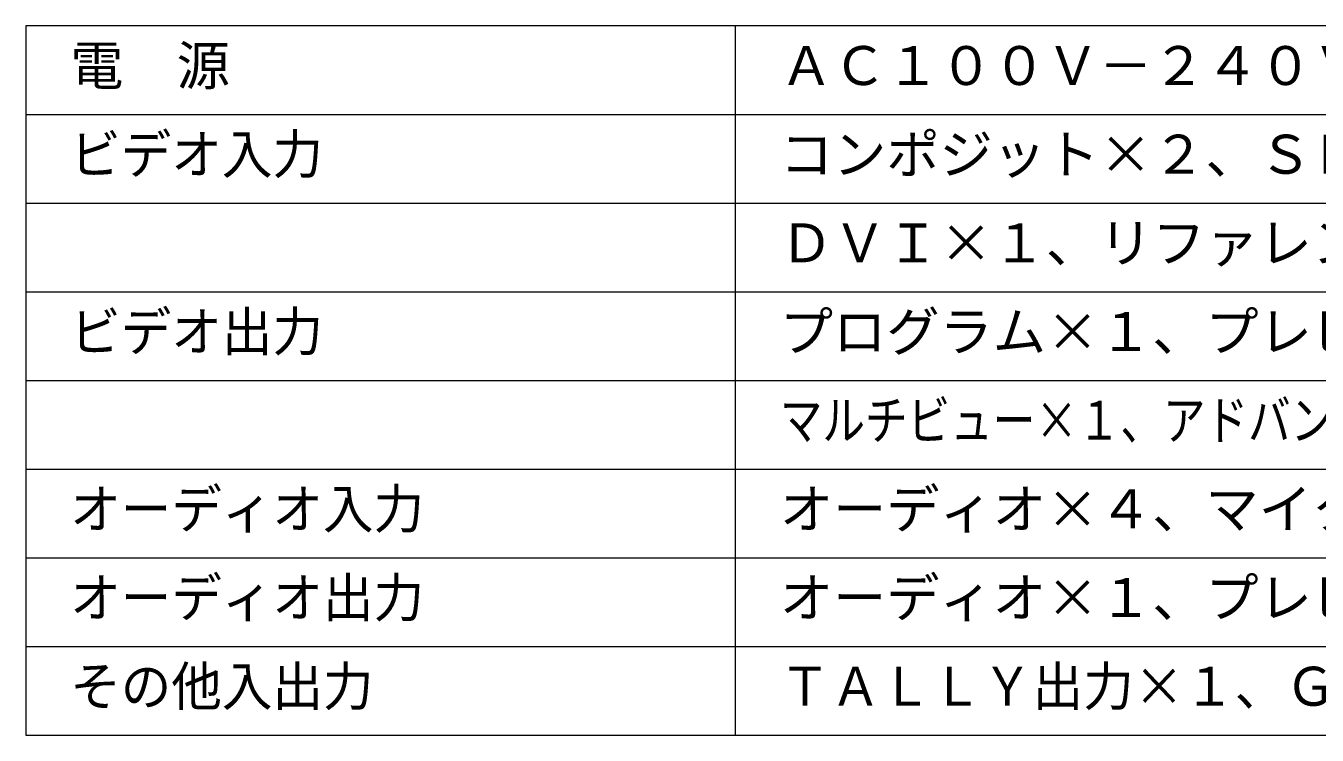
# Model space of a CAD drawing. Units: millimetres, scale not verified. Extents: x -63 to 62, y -56 to 57.
# Drawn here: x -62.5 to 10.3, y -56.5 to -16.5 of the extents above; entities that cross this region are included whole.
import ezdxf
from ezdxf.enums import TextEntityAlignment as Align

# ---------------------------------------------------------------- set-up
doc = ezdxf.new("R2010")
doc.units = ezdxf.units.MM
doc.header["$LTSCALE"] = 0.125
doc.layers.add('0-1_WAKU', color=1, linetype='Continuous', lineweight=18)
doc.layers.add('0-2_MOJI1', color=7, linetype='Continuous')
doc.styles.add('ＭＳ ゴシック', font='')
doc.styles.get('ＭＳ ゴシック').set_extended_font_data('MS Gothic')

msp = doc.modelspace()

# ---------------------------------------------------------------- linework, layer by layer
at = {"layer": '0-1_WAKU', "color": 4}
for p, q in [((-62.5064, -16.4962), (-62.5064, -56.4962)), ((62.4936, -16.4962), (-62.5064, -16.4962)), ((-22.5064, -56.4962), (-22.5064, -16.4962)), ((-62.5064, -56.4962), (62.4936, -56.4962))]:
    msp.add_line(p, q, dxfattribs=at)
at = {"layer": '0-1_WAKU'}
for p, q in [((-62.5064, -21.4962), (62.4936, -21.4962)), ((-62.5064, -26.4962), (62.4936, -26.4962)), ((-62.5064, -31.4962), (62.4936, -31.4962)), ((-62.5064, -36.4962), (62.4936, -36.4962)), ((-62.5064, -41.4962), (62.4936, -41.4962)), ((-62.5064, -46.4962), (62.4936, -46.4962)), ((-62.5064, -51.4962), (62.4936, -51.4962))]:
    msp.add_line(p, q, dxfattribs=at)

# ---------------------------------------------------------------- texts
at = {"layer": '0-2_MOJI1', "style": 'ＭＳ ゴシック'}
for s, p in [('電\u3000源', (-60.0064, -20.4962)), ('ＡＣ１００Ｖ－２４０Ｖ\u3000５０／６０Ｈｚ', (-20.0064, -20.4962)), ('コンポジット×２、ＳＤＩ×４、ＨＤＭＩ×２', (-20.0064, -25.4962)), ('ＤＶＩ×１、リファレンス×１', (-20.0064, -30.4962)), ('プログラム×１、プレビュー×１、ＡＵＸ×１', (-20.0064, -35.4962)), ('オーディオ×４、マイク×１、ＡＵＸ×１', (-20.0064, -45.4962)), ('オーディオ×１、プレビュー×１、ＡＵＸ×１', (-20.0064, -50.4962))]:
    msp.add_text(s, height=2.199, dxfattribs=at).set_placement(p, align=Align.BOTTOM_LEFT)
for s, width, p in [('ビデオ入力', 0.95, (-60.0064, -25.4962)), ('ビデオ出力', 0.95, (-60.0064, -35.4962)), ('マルチビュー×１、アドバンスドリファレンス×１', 0.8, (-20.0064, -40.4962)), ('オーディオ入力', 0.95, (-60.0064, -45.4962)), ('オーディオ出力', 0.95, (-60.0064, -50.4962)), ('その他入出力', 0.95, (-60.0064, -55.4962)), ('ＴＡＬＬＹ出力×１、ＧＰＩ×１、ＲＳ２３２Ｃ×１', 0.95, (-20.0064, -55.4962))]:
    msp.add_text(s, height=2.199, dxfattribs=dict(at, width=width)).set_placement(p, align=Align.BOTTOM_LEFT)

doc.saveas('drawing.dxf')
